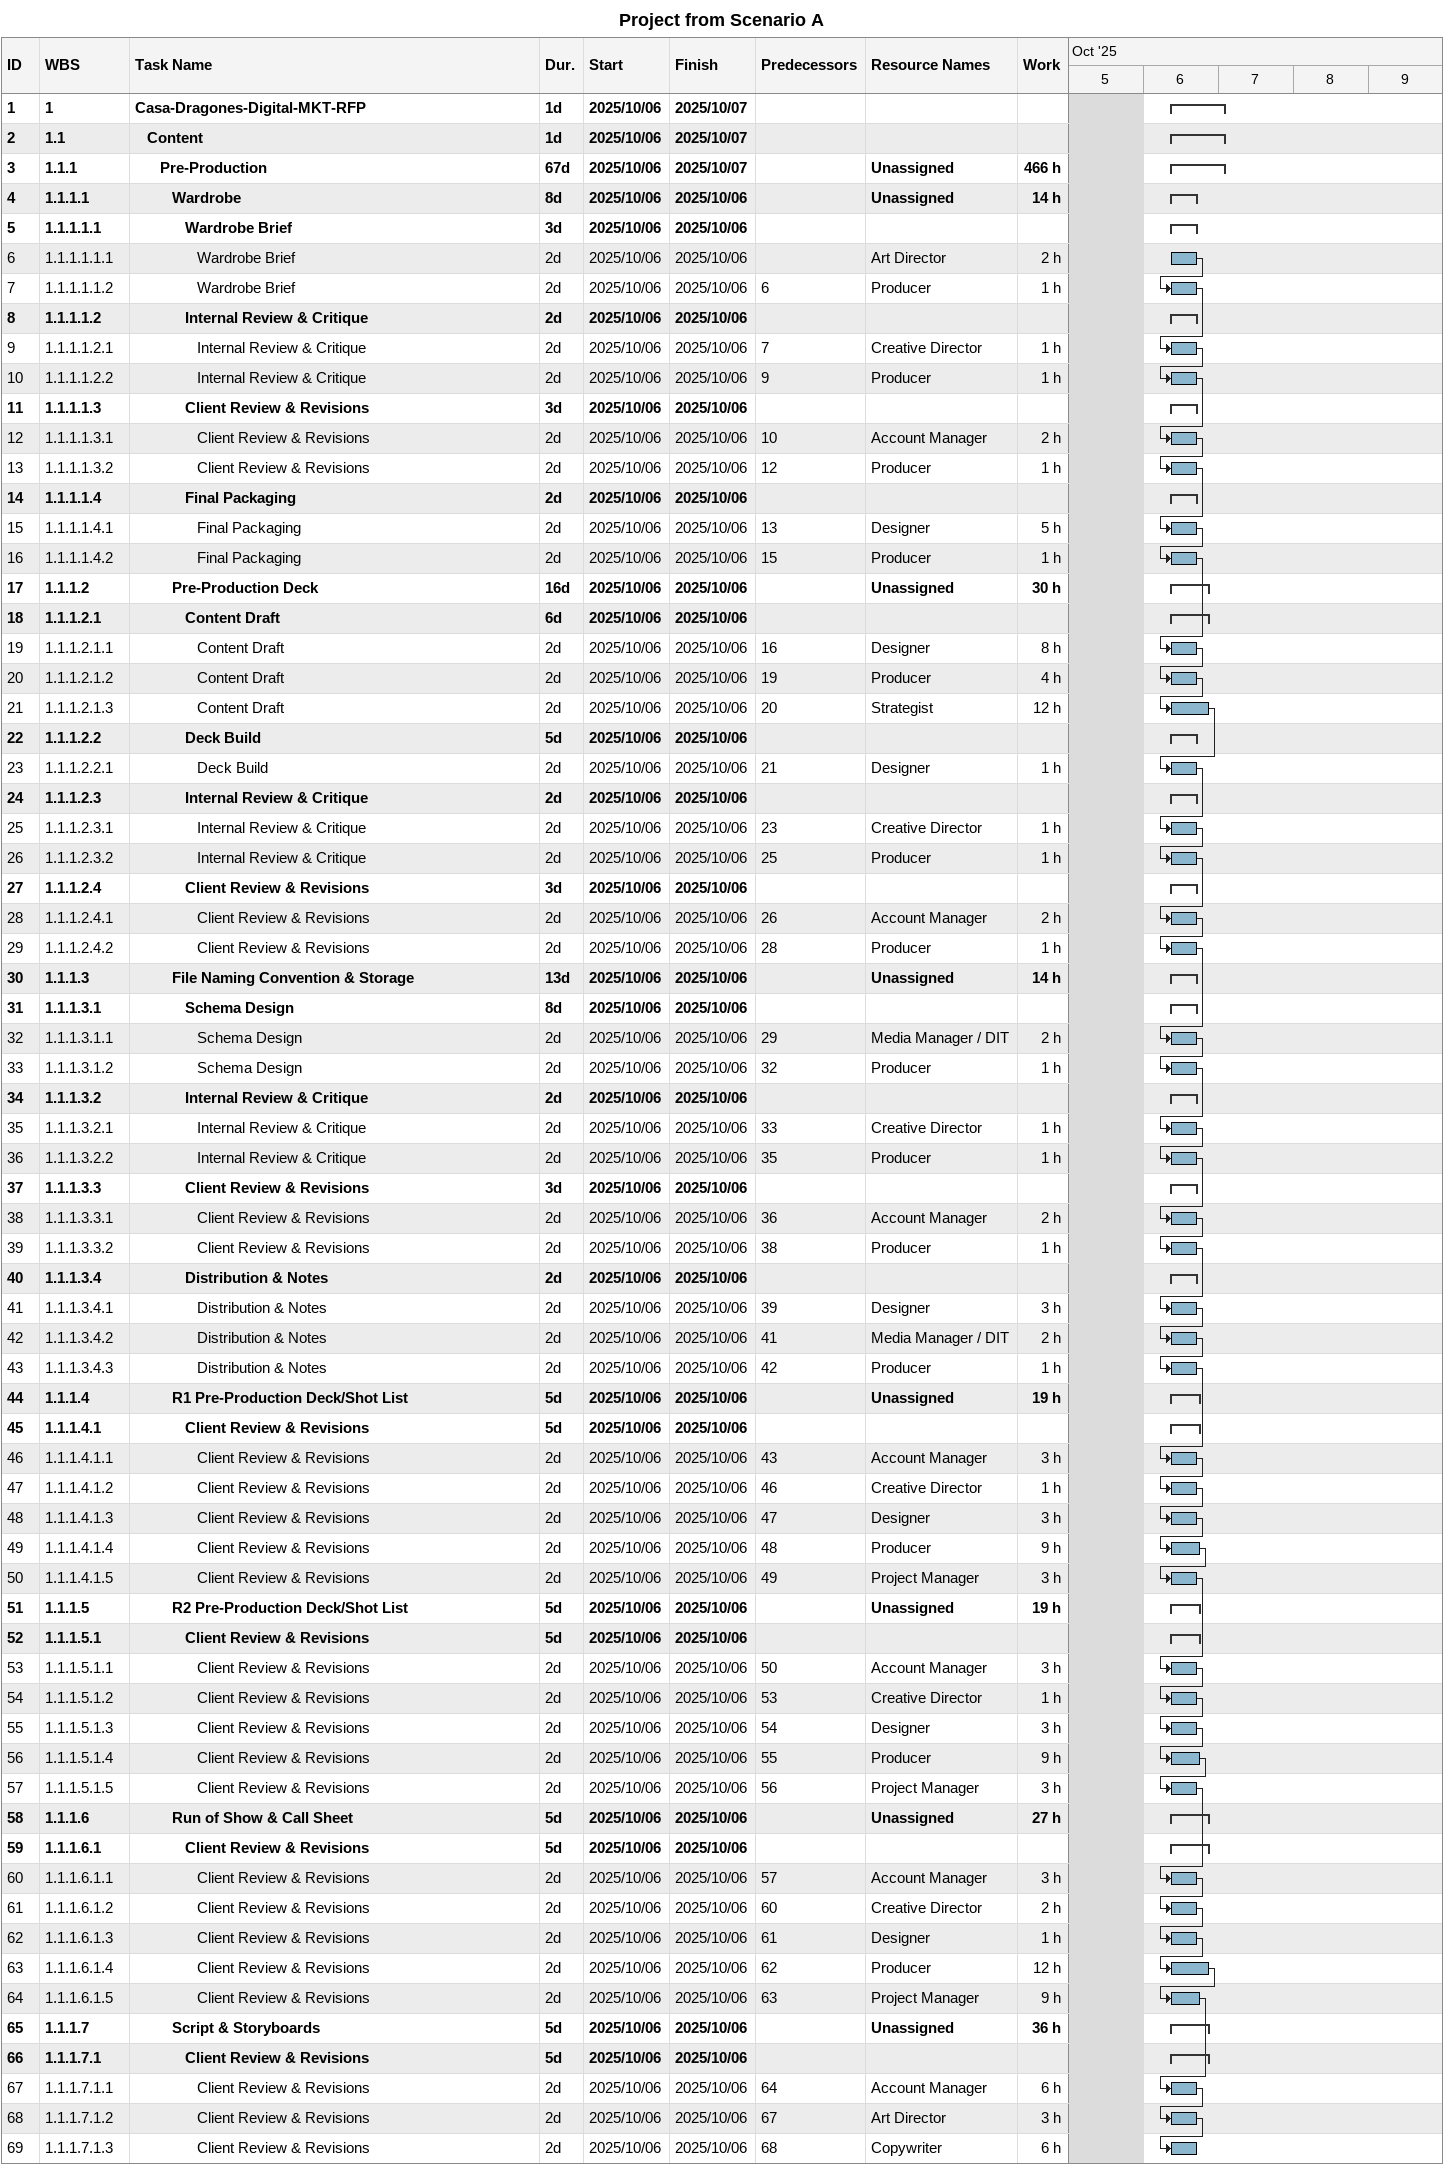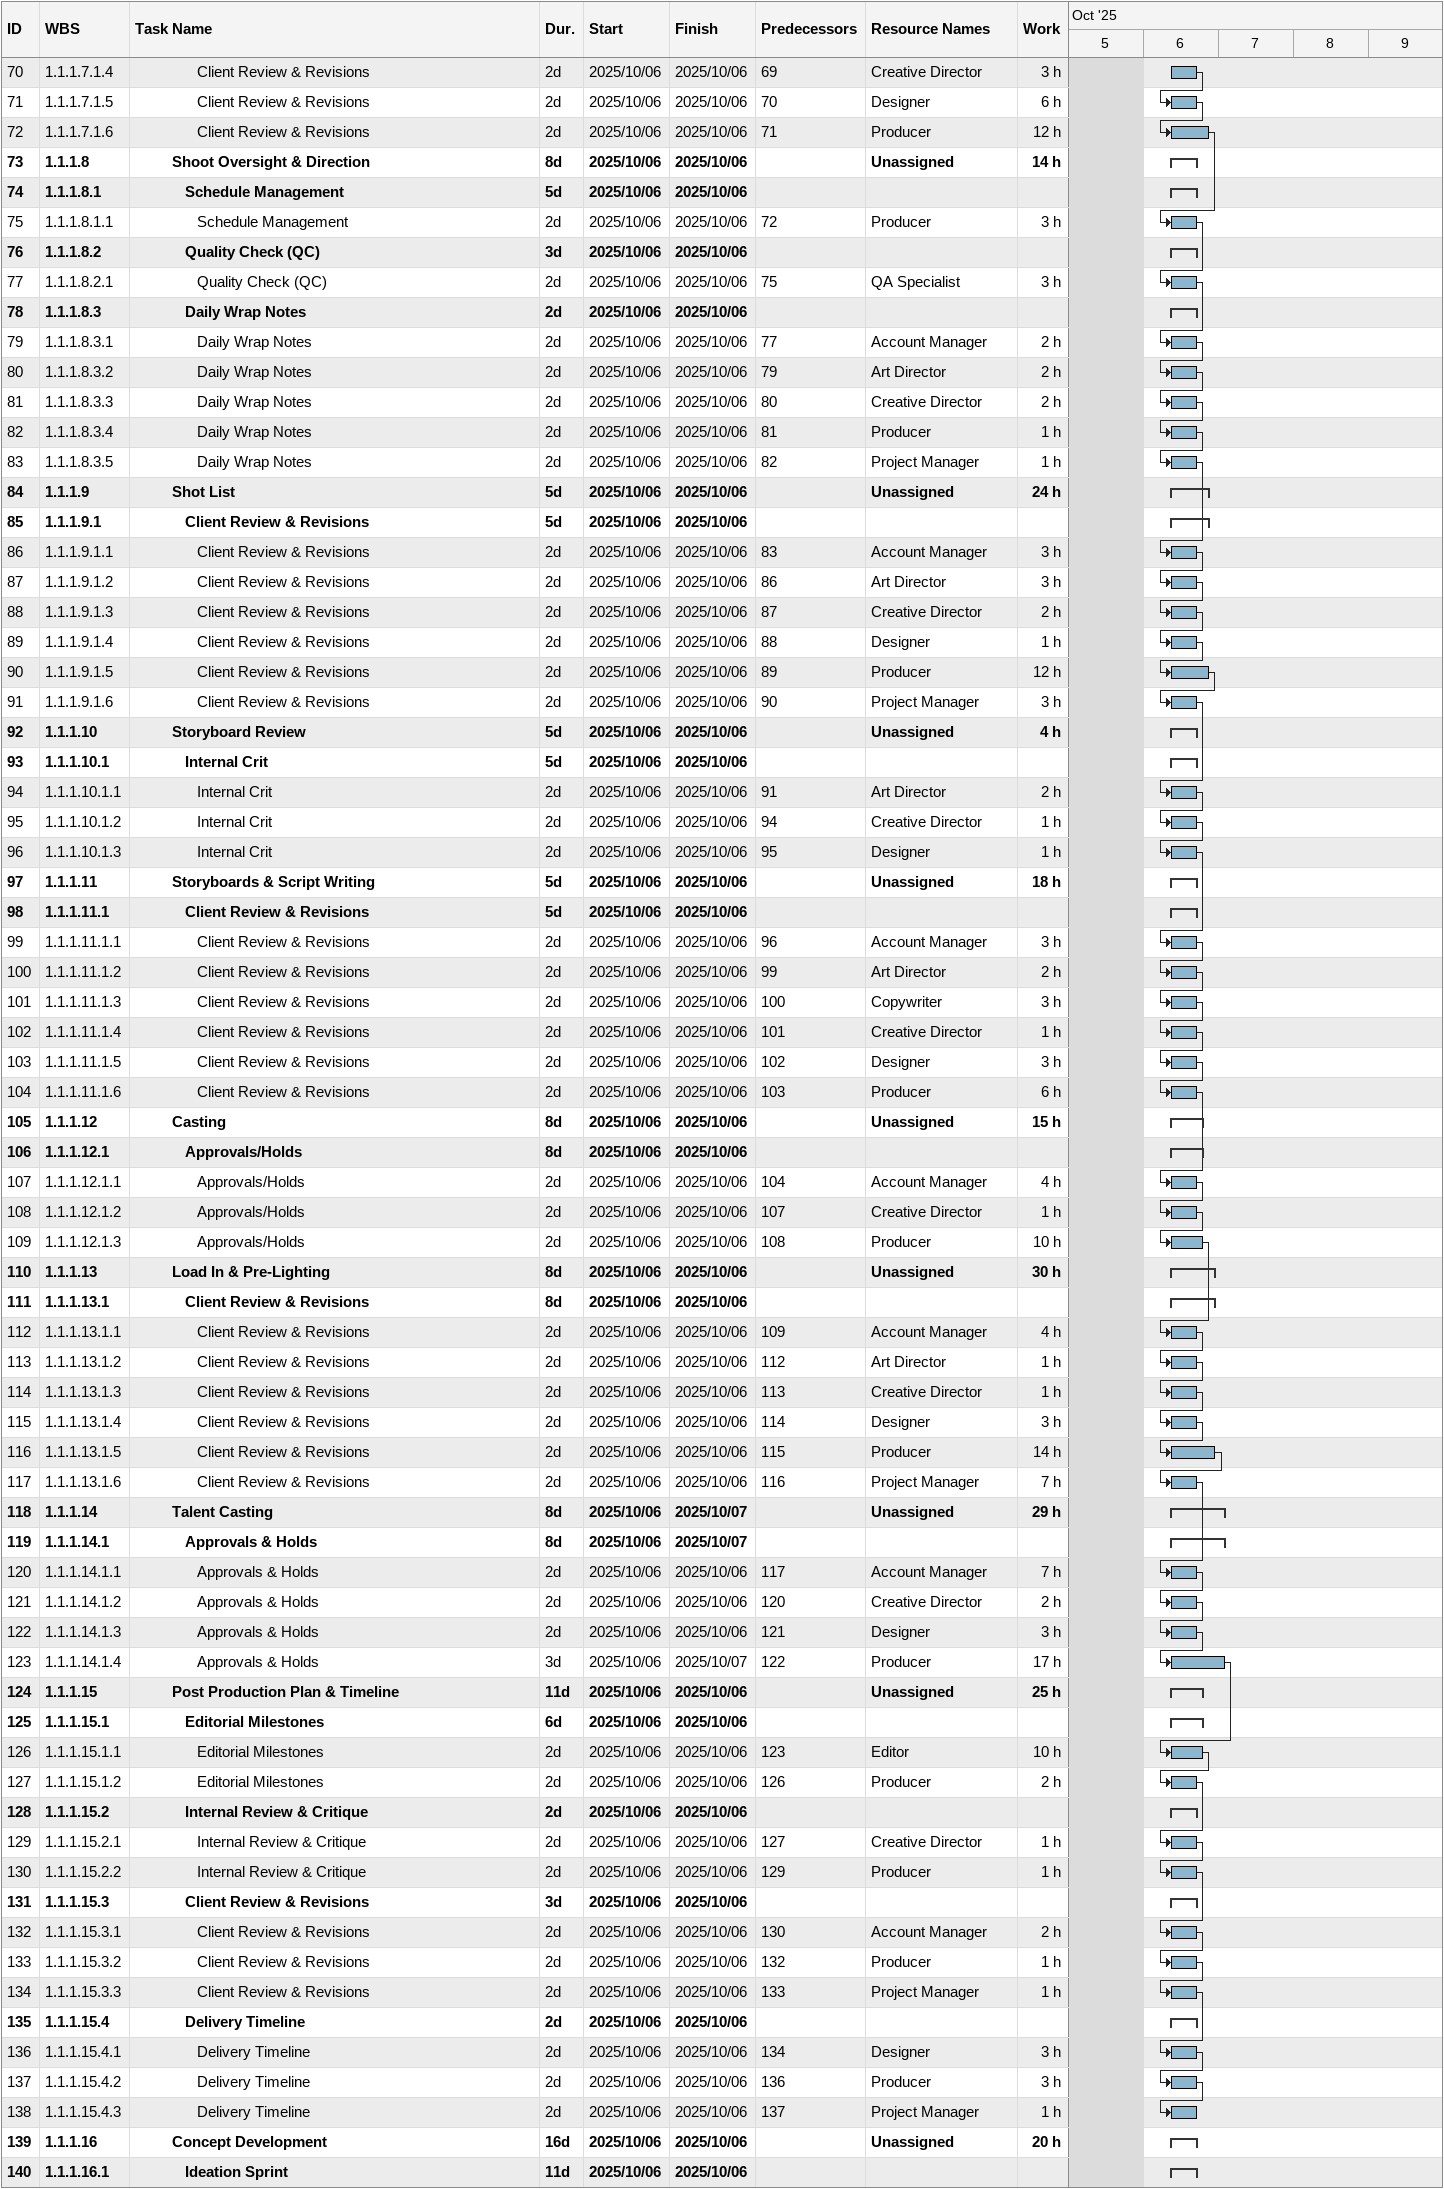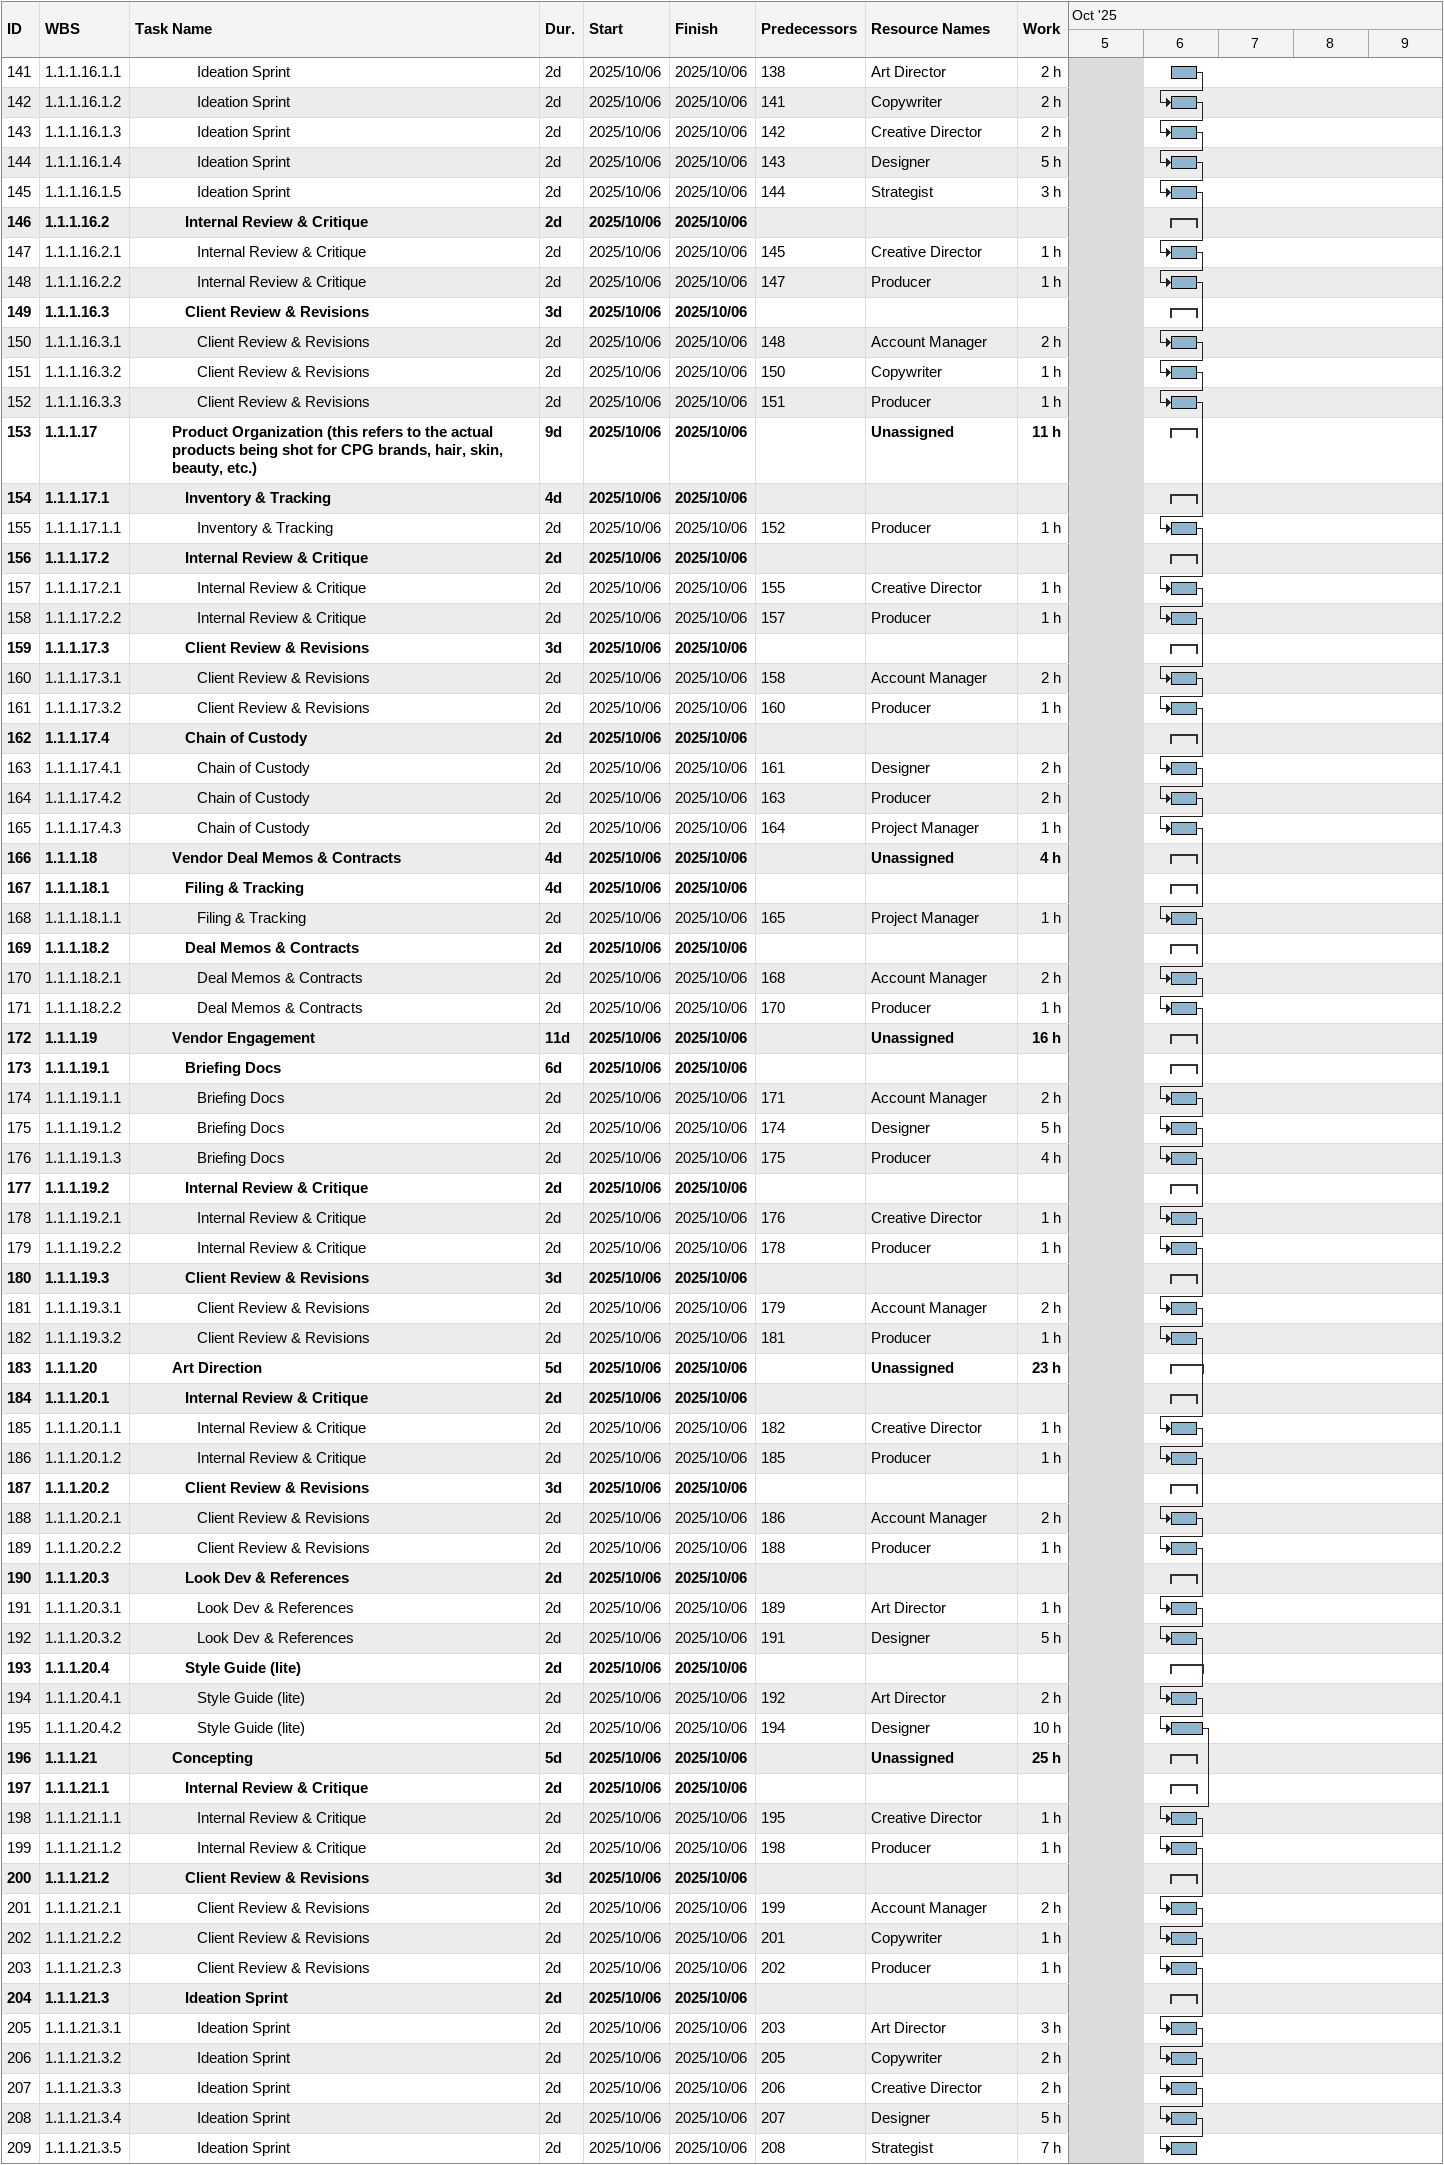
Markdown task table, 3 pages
Project from Scenario A

| ID | WBS | Task | Duration | Start | Finish | Predecessors | Resources | Work (h) |
|---|---|---|---|---|---|---|---|---|
| 1 | 1 | **Casa-Dragones-Digital-MKT-RFP** | 1d | 2025-10-06 | 2025-10-07 |  |  |  |
| 2 | 1.1 | **Content** | 1d | 2025-10-06 | 2025-10-07 |  |  |  |
| 3 | 1.1.1 | **Pre-Production** | 67d | 2025-10-06 | 2025-10-07 |  | Unassigned | 466 |
| 4 | 1.1.1.1 | **Wardrobe** | 8d | 2025-10-06 | 2025-10-06 |  | Unassigned | 14 |
| 5 | 1.1.1.1.1 | **Wardrobe Brief** | 3d | 2025-10-06 | 2025-10-06 |  |  |  |
| 6 | 1.1.1.1.1.1 | Wardrobe Brief | 2d | 2025-10-06 | 2025-10-06 |  | Art Director | 2 |
| 7 | 1.1.1.1.1.2 | Wardrobe Brief | 2d | 2025-10-06 | 2025-10-06 | 6 | Producer | 1 |
| 8 | 1.1.1.1.2 | **Internal Review & Critique** | 2d | 2025-10-06 | 2025-10-06 |  |  |  |
| 9 | 1.1.1.1.2.1 | Internal Review & Critique | 2d | 2025-10-06 | 2025-10-06 | 7 | Creative Director | 1 |
| 10 | 1.1.1.1.2.2 | Internal Review & Critique | 2d | 2025-10-06 | 2025-10-06 | 9 | Producer | 1 |
| 11 | 1.1.1.1.3 | **Client Review & Revisions** | 3d | 2025-10-06 | 2025-10-06 |  |  |  |
| 12 | 1.1.1.1.3.1 | Client Review & Revisions | 2d | 2025-10-06 | 2025-10-06 | 10 | Account Manager | 2 |
| 13 | 1.1.1.1.3.2 | Client Review & Revisions | 2d | 2025-10-06 | 2025-10-06 | 12 | Producer | 1 |
| 14 | 1.1.1.1.4 | **Final Packaging** | 2d | 2025-10-06 | 2025-10-06 |  |  |  |
| 15 | 1.1.1.1.4.1 | Final Packaging | 2d | 2025-10-06 | 2025-10-06 | 13 | Designer | 5 |
| 16 | 1.1.1.1.4.2 | Final Packaging | 2d | 2025-10-06 | 2025-10-06 | 15 | Producer | 1 |
| 17 | 1.1.1.2 | **Pre-Production Deck** | 16d | 2025-10-06 | 2025-10-06 |  | Unassigned | 30 |
| 18 | 1.1.1.2.1 | **Content Draft** | 6d | 2025-10-06 | 2025-10-06 |  |  |  |
| 19 | 1.1.1.2.1.1 | Content Draft | 2d | 2025-10-06 | 2025-10-06 | 16 | Designer | 8 |
| 20 | 1.1.1.2.1.2 | Content Draft | 2d | 2025-10-06 | 2025-10-06 | 19 | Producer | 4 |
| 21 | 1.1.1.2.1.3 | Content Draft | 2d | 2025-10-06 | 2025-10-06 | 20 | Strategist | 12 |
| 22 | 1.1.1.2.2 | **Deck Build** | 5d | 2025-10-06 | 2025-10-06 |  |  |  |
| 23 | 1.1.1.2.2.1 | Deck Build | 2d | 2025-10-06 | 2025-10-06 | 21 | Designer | 1 |
| 24 | 1.1.1.2.3 | **Internal Review & Critique** | 2d | 2025-10-06 | 2025-10-06 |  |  |  |
| 25 | 1.1.1.2.3.1 | Internal Review & Critique | 2d | 2025-10-06 | 2025-10-06 | 23 | Creative Director | 1 |
| 26 | 1.1.1.2.3.2 | Internal Review & Critique | 2d | 2025-10-06 | 2025-10-06 | 25 | Producer | 1 |
| 27 | 1.1.1.2.4 | **Client Review & Revisions** | 3d | 2025-10-06 | 2025-10-06 |  |  |  |
| 28 | 1.1.1.2.4.1 | Client Review & Revisions | 2d | 2025-10-06 | 2025-10-06 | 26 | Account Manager | 2 |
| 29 | 1.1.1.2.4.2 | Client Review & Revisions | 2d | 2025-10-06 | 2025-10-06 | 28 | Producer | 1 |
| 30 | 1.1.1.3 | **File Naming Convention & Storage** | 13d | 2025-10-06 | 2025-10-06 |  | Unassigned | 14 |
| 31 | 1.1.1.3.1 | **Schema Design** | 8d | 2025-10-06 | 2025-10-06 |  |  |  |
| 32 | 1.1.1.3.1.1 | Schema Design | 2d | 2025-10-06 | 2025-10-06 | 29 | Media Manager / DIT | 2 |
| 33 | 1.1.1.3.1.2 | Schema Design | 2d | 2025-10-06 | 2025-10-06 | 32 | Producer | 1 |
| 34 | 1.1.1.3.2 | **Internal Review & Critique** | 2d | 2025-10-06 | 2025-10-06 |  |  |  |
| 35 | 1.1.1.3.2.1 | Internal Review & Critique | 2d | 2025-10-06 | 2025-10-06 | 33 | Creative Director | 1 |
| 36 | 1.1.1.3.2.2 | Internal Review & Critique | 2d | 2025-10-06 | 2025-10-06 | 35 | Producer | 1 |
| 37 | 1.1.1.3.3 | **Client Review & Revisions** | 3d | 2025-10-06 | 2025-10-06 |  |  |  |
| 38 | 1.1.1.3.3.1 | Client Review & Revisions | 2d | 2025-10-06 | 2025-10-06 | 36 | Account Manager | 2 |
| 39 | 1.1.1.3.3.2 | Client Review & Revisions | 2d | 2025-10-06 | 2025-10-06 | 38 | Producer | 1 |
| 40 | 1.1.1.3.4 | **Distribution & Notes** | 2d | 2025-10-06 | 2025-10-06 |  |  |  |
| 41 | 1.1.1.3.4.1 | Distribution & Notes | 2d | 2025-10-06 | 2025-10-06 | 39 | Designer | 3 |
| 42 | 1.1.1.3.4.2 | Distribution & Notes | 2d | 2025-10-06 | 2025-10-06 | 41 | Media Manager / DIT | 2 |
| 43 | 1.1.1.3.4.3 | Distribution & Notes | 2d | 2025-10-06 | 2025-10-06 | 42 | Producer | 1 |
| 44 | 1.1.1.4 | **R1 Pre-Production Deck/Shot List** | 5d | 2025-10-06 | 2025-10-06 |  | Unassigned | 19 |
| 45 | 1.1.1.4.1 | **Client Review & Revisions** | 5d | 2025-10-06 | 2025-10-06 |  |  |  |
| 46 | 1.1.1.4.1.1 | Client Review & Revisions | 2d | 2025-10-06 | 2025-10-06 | 43 | Account Manager | 3 |
| 47 | 1.1.1.4.1.2 | Client Review & Revisions | 2d | 2025-10-06 | 2025-10-06 | 46 | Creative Director | 1 |
| 48 | 1.1.1.4.1.3 | Client Review & Revisions | 2d | 2025-10-06 | 2025-10-06 | 47 | Designer | 3 |
| 49 | 1.1.1.4.1.4 | Client Review & Revisions | 2d | 2025-10-06 | 2025-10-06 | 48 | Producer | 9 |
| 50 | 1.1.1.4.1.5 | Client Review & Revisions | 2d | 2025-10-06 | 2025-10-06 | 49 | Project Manager | 3 |
| 51 | 1.1.1.5 | **R2 Pre-Production Deck/Shot List** | 5d | 2025-10-06 | 2025-10-06 |  | Unassigned | 19 |
| 52 | 1.1.1.5.1 | **Client Review & Revisions** | 5d | 2025-10-06 | 2025-10-06 |  |  |  |
| 53 | 1.1.1.5.1.1 | Client Review & Revisions | 2d | 2025-10-06 | 2025-10-06 | 50 | Account Manager | 3 |
| 54 | 1.1.1.5.1.2 | Client Review & Revisions | 2d | 2025-10-06 | 2025-10-06 | 53 | Creative Director | 1 |
| 55 | 1.1.1.5.1.3 | Client Review & Revisions | 2d | 2025-10-06 | 2025-10-06 | 54 | Designer | 3 |
| 56 | 1.1.1.5.1.4 | Client Review & Revisions | 2d | 2025-10-06 | 2025-10-06 | 55 | Producer | 9 |
| 57 | 1.1.1.5.1.5 | Client Review & Revisions | 2d | 2025-10-06 | 2025-10-06 | 56 | Project Manager | 3 |
| 58 | 1.1.1.6 | **Run of Show & Call Sheet** | 5d | 2025-10-06 | 2025-10-06 |  | Unassigned | 27 |
| 59 | 1.1.1.6.1 | **Client Review & Revisions** | 5d | 2025-10-06 | 2025-10-06 |  |  |  |
| 60 | 1.1.1.6.1.1 | Client Review & Revisions | 2d | 2025-10-06 | 2025-10-06 | 57 | Account Manager | 3 |
| 61 | 1.1.1.6.1.2 | Client Review & Revisions | 2d | 2025-10-06 | 2025-10-06 | 60 | Creative Director | 2 |
| 62 | 1.1.1.6.1.3 | Client Review & Revisions | 2d | 2025-10-06 | 2025-10-06 | 61 | Designer | 1 |
| 63 | 1.1.1.6.1.4 | Client Review & Revisions | 2d | 2025-10-06 | 2025-10-06 | 62 | Producer | 12 |
| 64 | 1.1.1.6.1.5 | Client Review & Revisions | 2d | 2025-10-06 | 2025-10-06 | 63 | Project Manager | 9 |
| 65 | 1.1.1.7 | **Script & Storyboards** | 5d | 2025-10-06 | 2025-10-06 |  | Unassigned | 36 |
| 66 | 1.1.1.7.1 | **Client Review & Revisions** | 5d | 2025-10-06 | 2025-10-06 |  |  |  |
| 67 | 1.1.1.7.1.1 | Client Review & Revisions | 2d | 2025-10-06 | 2025-10-06 | 64 | Account Manager | 6 |
| 68 | 1.1.1.7.1.2 | Client Review & Revisions | 2d | 2025-10-06 | 2025-10-06 | 67 | Art Director | 3 |
| 69 | 1.1.1.7.1.3 | Client Review & Revisions | 2d | 2025-10-06 | 2025-10-06 | 68 | Copywriter | 6 |
| 70 | 1.1.1.7.1.4 | Client Review & Revisions | 2d | 2025-10-06 | 2025-10-06 | 69 | Creative Director | 3 |
| 71 | 1.1.1.7.1.5 | Client Review & Revisions | 2d | 2025-10-06 | 2025-10-06 | 70 | Designer | 6 |
| 72 | 1.1.1.7.1.6 | Client Review & Revisions | 2d | 2025-10-06 | 2025-10-06 | 71 | Producer | 12 |
| 73 | 1.1.1.8 | **Shoot Oversight & Direction** | 8d | 2025-10-06 | 2025-10-06 |  | Unassigned | 14 |
| 74 | 1.1.1.8.1 | **Schedule Management** | 5d | 2025-10-06 | 2025-10-06 |  |  |  |
| 75 | 1.1.1.8.1.1 | Schedule Management | 2d | 2025-10-06 | 2025-10-06 | 72 | Producer | 3 |
| 76 | 1.1.1.8.2 | **Quality Check (QC)** | 3d | 2025-10-06 | 2025-10-06 |  |  |  |
| 77 | 1.1.1.8.2.1 | Quality Check (QC) | 2d | 2025-10-06 | 2025-10-06 | 75 | QA Specialist | 3 |
| 78 | 1.1.1.8.3 | **Daily Wrap Notes** | 2d | 2025-10-06 | 2025-10-06 |  |  |  |
| 79 | 1.1.1.8.3.1 | Daily Wrap Notes | 2d | 2025-10-06 | 2025-10-06 | 77 | Account Manager | 2 |
| 80 | 1.1.1.8.3.2 | Daily Wrap Notes | 2d | 2025-10-06 | 2025-10-06 | 79 | Art Director | 2 |
| 81 | 1.1.1.8.3.3 | Daily Wrap Notes | 2d | 2025-10-06 | 2025-10-06 | 80 | Creative Director | 2 |
| 82 | 1.1.1.8.3.4 | Daily Wrap Notes | 2d | 2025-10-06 | 2025-10-06 | 81 | Producer | 1 |
| 83 | 1.1.1.8.3.5 | Daily Wrap Notes | 2d | 2025-10-06 | 2025-10-06 | 82 | Project Manager | 1 |
| 84 | 1.1.1.9 | **Shot List** | 5d | 2025-10-06 | 2025-10-06 |  | Unassigned | 24 |
| 85 | 1.1.1.9.1 | **Client Review & Revisions** | 5d | 2025-10-06 | 2025-10-06 |  |  |  |
| 86 | 1.1.1.9.1.1 | Client Review & Revisions | 2d | 2025-10-06 | 2025-10-06 | 83 | Account Manager | 3 |
| 87 | 1.1.1.9.1.2 | Client Review & Revisions | 2d | 2025-10-06 | 2025-10-06 | 86 | Art Director | 3 |
| 88 | 1.1.1.9.1.3 | Client Review & Revisions | 2d | 2025-10-06 | 2025-10-06 | 87 | Creative Director | 2 |
| 89 | 1.1.1.9.1.4 | Client Review & Revisions | 2d | 2025-10-06 | 2025-10-06 | 88 | Designer | 1 |
| 90 | 1.1.1.9.1.5 | Client Review & Revisions | 2d | 2025-10-06 | 2025-10-06 | 89 | Producer | 12 |
| 91 | 1.1.1.9.1.6 | Client Review & Revisions | 2d | 2025-10-06 | 2025-10-06 | 90 | Project Manager | 3 |
| 92 | 1.1.1.10 | **Storyboard Review** | 5d | 2025-10-06 | 2025-10-06 |  | Unassigned | 4 |
| 93 | 1.1.1.10.1 | **Internal Crit** | 5d | 2025-10-06 | 2025-10-06 |  |  |  |
| 94 | 1.1.1.10.1.1 | Internal Crit | 2d | 2025-10-06 | 2025-10-06 | 91 | Art Director | 2 |
| 95 | 1.1.1.10.1.2 | Internal Crit | 2d | 2025-10-06 | 2025-10-06 | 94 | Creative Director | 1 |
| 96 | 1.1.1.10.1.3 | Internal Crit | 2d | 2025-10-06 | 2025-10-06 | 95 | Designer | 1 |
| 97 | 1.1.1.11 | **Storyboards & Script Writing** | 5d | 2025-10-06 | 2025-10-06 |  | Unassigned | 18 |
| 98 | 1.1.1.11.1 | **Client Review & Revisions** | 5d | 2025-10-06 | 2025-10-06 |  |  |  |
| 99 | 1.1.1.11.1.1 | Client Review & Revisions | 2d | 2025-10-06 | 2025-10-06 | 96 | Account Manager | 3 |
| 100 | 1.1.1.11.1.2 | Client Review & Revisions | 2d | 2025-10-06 | 2025-10-06 | 99 | Art Director | 2 |
| 101 | 1.1.1.11.1.3 | Client Review & Revisions | 2d | 2025-10-06 | 2025-10-06 | 100 | Copywriter | 3 |
| 102 | 1.1.1.11.1.4 | Client Review & Revisions | 2d | 2025-10-06 | 2025-10-06 | 101 | Creative Director | 1 |
| 103 | 1.1.1.11.1.5 | Client Review & Revisions | 2d | 2025-10-06 | 2025-10-06 | 102 | Designer | 3 |
| 104 | 1.1.1.11.1.6 | Client Review & Revisions | 2d | 2025-10-06 | 2025-10-06 | 103 | Producer | 6 |
| 105 | 1.1.1.12 | **Casting** | 8d | 2025-10-06 | 2025-10-06 |  | Unassigned | 15 |
| 106 | 1.1.1.12.1 | **Approvals/Holds** | 8d | 2025-10-06 | 2025-10-06 |  |  |  |
| 107 | 1.1.1.12.1.1 | Approvals/Holds | 2d | 2025-10-06 | 2025-10-06 | 104 | Account Manager | 4 |
| 108 | 1.1.1.12.1.2 | Approvals/Holds | 2d | 2025-10-06 | 2025-10-06 | 107 | Creative Director | 1 |
| 109 | 1.1.1.12.1.3 | Approvals/Holds | 2d | 2025-10-06 | 2025-10-06 | 108 | Producer | 10 |
| 110 | 1.1.1.13 | **Load In & Pre-Lighting** | 8d | 2025-10-06 | 2025-10-06 |  | Unassigned | 30 |
| 111 | 1.1.1.13.1 | **Client Review & Revisions** | 8d | 2025-10-06 | 2025-10-06 |  |  |  |
| 112 | 1.1.1.13.1.1 | Client Review & Revisions | 2d | 2025-10-06 | 2025-10-06 | 109 | Account Manager | 4 |
| 113 | 1.1.1.13.1.2 | Client Review & Revisions | 2d | 2025-10-06 | 2025-10-06 | 112 | Art Director | 1 |
| 114 | 1.1.1.13.1.3 | Client Review & Revisions | 2d | 2025-10-06 | 2025-10-06 | 113 | Creative Director | 1 |
| 115 | 1.1.1.13.1.4 | Client Review & Revisions | 2d | 2025-10-06 | 2025-10-06 | 114 | Designer | 3 |
| 116 | 1.1.1.13.1.5 | Client Review & Revisions | 2d | 2025-10-06 | 2025-10-06 | 115 | Producer | 14 |
| 117 | 1.1.1.13.1.6 | Client Review & Revisions | 2d | 2025-10-06 | 2025-10-06 | 116 | Project Manager | 7 |
| 118 | 1.1.1.14 | **Talent Casting** | 8d | 2025-10-06 | 2025-10-07 |  | Unassigned | 29 |
| 119 | 1.1.1.14.1 | **Approvals & Holds** | 8d | 2025-10-06 | 2025-10-07 |  |  |  |
| 120 | 1.1.1.14.1.1 | Approvals & Holds | 2d | 2025-10-06 | 2025-10-06 | 117 | Account Manager | 7 |
| 121 | 1.1.1.14.1.2 | Approvals & Holds | 2d | 2025-10-06 | 2025-10-06 | 120 | Creative Director | 2 |
| 122 | 1.1.1.14.1.3 | Approvals & Holds | 2d | 2025-10-06 | 2025-10-06 | 121 | Designer | 3 |
| 123 | 1.1.1.14.1.4 | Approvals & Holds | 3d | 2025-10-06 | 2025-10-07 | 122 | Producer | 17 |
| 124 | 1.1.1.15 | **Post Production Plan & Timeline** | 11d | 2025-10-06 | 2025-10-06 |  | Unassigned | 25 |
| 125 | 1.1.1.15.1 | **Editorial Milestones** | 6d | 2025-10-06 | 2025-10-06 |  |  |  |
| 126 | 1.1.1.15.1.1 | Editorial Milestones | 2d | 2025-10-06 | 2025-10-06 | 123 | Editor | 10 |
| 127 | 1.1.1.15.1.2 | Editorial Milestones | 2d | 2025-10-06 | 2025-10-06 | 126 | Producer | 2 |
| 128 | 1.1.1.15.2 | **Internal Review & Critique** | 2d | 2025-10-06 | 2025-10-06 |  |  |  |
| 129 | 1.1.1.15.2.1 | Internal Review & Critique | 2d | 2025-10-06 | 2025-10-06 | 127 | Creative Director | 1 |
| 130 | 1.1.1.15.2.2 | Internal Review & Critique | 2d | 2025-10-06 | 2025-10-06 | 129 | Producer | 1 |
| 131 | 1.1.1.15.3 | **Client Review & Revisions** | 3d | 2025-10-06 | 2025-10-06 |  |  |  |
| 132 | 1.1.1.15.3.1 | Client Review & Revisions | 2d | 2025-10-06 | 2025-10-06 | 130 | Account Manager | 2 |
| 133 | 1.1.1.15.3.2 | Client Review & Revisions | 2d | 2025-10-06 | 2025-10-06 | 132 | Producer | 1 |
| 134 | 1.1.1.15.3.3 | Client Review & Revisions | 2d | 2025-10-06 | 2025-10-06 | 133 | Project Manager | 1 |
| 135 | 1.1.1.15.4 | **Delivery Timeline** | 2d | 2025-10-06 | 2025-10-06 |  |  |  |
| 136 | 1.1.1.15.4.1 | Delivery Timeline | 2d | 2025-10-06 | 2025-10-06 | 134 | Designer | 3 |
| 137 | 1.1.1.15.4.2 | Delivery Timeline | 2d | 2025-10-06 | 2025-10-06 | 136 | Producer | 3 |
| 138 | 1.1.1.15.4.3 | Delivery Timeline | 2d | 2025-10-06 | 2025-10-06 | 137 | Project Manager | 1 |
| 139 | 1.1.1.16 | **Concept Development** | 16d | 2025-10-06 | 2025-10-06 |  | Unassigned | 20 |
| 140 | 1.1.1.16.1 | **Ideation Sprint** | 11d | 2025-10-06 | 2025-10-06 |  |  |  |
| 141 | 1.1.1.16.1.1 | Ideation Sprint | 2d | 2025-10-06 | 2025-10-06 | 138 | Art Director | 2 |
| 142 | 1.1.1.16.1.2 | Ideation Sprint | 2d | 2025-10-06 | 2025-10-06 | 141 | Copywriter | 2 |
| 143 | 1.1.1.16.1.3 | Ideation Sprint | 2d | 2025-10-06 | 2025-10-06 | 142 | Creative Director | 2 |
| 144 | 1.1.1.16.1.4 | Ideation Sprint | 2d | 2025-10-06 | 2025-10-06 | 143 | Designer | 5 |
| 145 | 1.1.1.16.1.5 | Ideation Sprint | 2d | 2025-10-06 | 2025-10-06 | 144 | Strategist | 3 |
| 146 | 1.1.1.16.2 | **Internal Review & Critique** | 2d | 2025-10-06 | 2025-10-06 |  |  |  |
| 147 | 1.1.1.16.2.1 | Internal Review & Critique | 2d | 2025-10-06 | 2025-10-06 | 145 | Creative Director | 1 |
| 148 | 1.1.1.16.2.2 | Internal Review & Critique | 2d | 2025-10-06 | 2025-10-06 | 147 | Producer | 1 |
| 149 | 1.1.1.16.3 | **Client Review & Revisions** | 3d | 2025-10-06 | 2025-10-06 |  |  |  |
| 150 | 1.1.1.16.3.1 | Client Review & Revisions | 2d | 2025-10-06 | 2025-10-06 | 148 | Account Manager | 2 |
| 151 | 1.1.1.16.3.2 | Client Review & Revisions | 2d | 2025-10-06 | 2025-10-06 | 150 | Copywriter | 1 |
| 152 | 1.1.1.16.3.3 | Client Review & Revisions | 2d | 2025-10-06 | 2025-10-06 | 151 | Producer | 1 |
| 153 | 1.1.1.17 | **Product Organization (this refers to the actual products being shot for CPG brands, hair, skin, beauty, etc.)** | 9d | 2025-10-06 | 2025-10-06 |  | Unassigned | 11 |
| 154 | 1.1.1.17.1 | **Inventory & Tracking** | 4d | 2025-10-06 | 2025-10-06 |  |  |  |
| 155 | 1.1.1.17.1.1 | Inventory & Tracking | 2d | 2025-10-06 | 2025-10-06 | 152 | Producer | 1 |
| 156 | 1.1.1.17.2 | **Internal Review & Critique** | 2d | 2025-10-06 | 2025-10-06 |  |  |  |
| 157 | 1.1.1.17.2.1 | Internal Review & Critique | 2d | 2025-10-06 | 2025-10-06 | 155 | Creative Director | 1 |
| 158 | 1.1.1.17.2.2 | Internal Review & Critique | 2d | 2025-10-06 | 2025-10-06 | 157 | Producer | 1 |
| 159 | 1.1.1.17.3 | **Client Review & Revisions** | 3d | 2025-10-06 | 2025-10-06 |  |  |  |
| 160 | 1.1.1.17.3.1 | Client Review & Revisions | 2d | 2025-10-06 | 2025-10-06 | 158 | Account Manager | 2 |
| 161 | 1.1.1.17.3.2 | Client Review & Revisions | 2d | 2025-10-06 | 2025-10-06 | 160 | Producer | 1 |
| 162 | 1.1.1.17.4 | **Chain of Custody** | 2d | 2025-10-06 | 2025-10-06 |  |  |  |
| 163 | 1.1.1.17.4.1 | Chain of Custody | 2d | 2025-10-06 | 2025-10-06 | 161 | Designer | 2 |
| 164 | 1.1.1.17.4.2 | Chain of Custody | 2d | 2025-10-06 | 2025-10-06 | 163 | Producer | 2 |
| 165 | 1.1.1.17.4.3 | Chain of Custody | 2d | 2025-10-06 | 2025-10-06 | 164 | Project Manager | 1 |
| 166 | 1.1.1.18 | **Vendor Deal Memos & Contracts** | 4d | 2025-10-06 | 2025-10-06 |  | Unassigned | 4 |
| 167 | 1.1.1.18.1 | **Filing & Tracking** | 4d | 2025-10-06 | 2025-10-06 |  |  |  |
| 168 | 1.1.1.18.1.1 | Filing & Tracking | 2d | 2025-10-06 | 2025-10-06 | 165 | Project Manager | 1 |
| 169 | 1.1.1.18.2 | **Deal Memos & Contracts** | 2d | 2025-10-06 | 2025-10-06 |  |  |  |
| 170 | 1.1.1.18.2.1 | Deal Memos & Contracts | 2d | 2025-10-06 | 2025-10-06 | 168 | Account Manager | 2 |
| 171 | 1.1.1.18.2.2 | Deal Memos & Contracts | 2d | 2025-10-06 | 2025-10-06 | 170 | Producer | 1 |
| 172 | 1.1.1.19 | **Vendor Engagement** | 11d | 2025-10-06 | 2025-10-06 |  | Unassigned | 16 |
| 173 | 1.1.1.19.1 | **Briefing Docs** | 6d | 2025-10-06 | 2025-10-06 |  |  |  |
| 174 | 1.1.1.19.1.1 | Briefing Docs | 2d | 2025-10-06 | 2025-10-06 | 171 | Account Manager | 2 |
| 175 | 1.1.1.19.1.2 | Briefing Docs | 2d | 2025-10-06 | 2025-10-06 | 174 | Designer | 5 |
| 176 | 1.1.1.19.1.3 | Briefing Docs | 2d | 2025-10-06 | 2025-10-06 | 175 | Producer | 4 |
| 177 | 1.1.1.19.2 | **Internal Review & Critique** | 2d | 2025-10-06 | 2025-10-06 |  |  |  |
| 178 | 1.1.1.19.2.1 | Internal Review & Critique | 2d | 2025-10-06 | 2025-10-06 | 176 | Creative Director | 1 |
| 179 | 1.1.1.19.2.2 | Internal Review & Critique | 2d | 2025-10-06 | 2025-10-06 | 178 | Producer | 1 |
| 180 | 1.1.1.19.3 | **Client Review & Revisions** | 3d | 2025-10-06 | 2025-10-06 |  |  |  |
| 181 | 1.1.1.19.3.1 | Client Review & Revisions | 2d | 2025-10-06 | 2025-10-06 | 179 | Account Manager | 2 |
| 182 | 1.1.1.19.3.2 | Client Review & Revisions | 2d | 2025-10-06 | 2025-10-06 | 181 | Producer | 1 |
| 183 | 1.1.1.20 | **Art Direction** | 5d | 2025-10-06 | 2025-10-06 |  | Unassigned | 23 |
| 184 | 1.1.1.20.1 | **Internal Review & Critique** | 2d | 2025-10-06 | 2025-10-06 |  |  |  |
| 185 | 1.1.1.20.1.1 | Internal Review & Critique | 2d | 2025-10-06 | 2025-10-06 | 182 | Creative Director | 1 |
| 186 | 1.1.1.20.1.2 | Internal Review & Critique | 2d | 2025-10-06 | 2025-10-06 | 185 | Producer | 1 |
| 187 | 1.1.1.20.2 | **Client Review & Revisions** | 3d | 2025-10-06 | 2025-10-06 |  |  |  |
| 188 | 1.1.1.20.2.1 | Client Review & Revisions | 2d | 2025-10-06 | 2025-10-06 | 186 | Account Manager | 2 |
| 189 | 1.1.1.20.2.2 | Client Review & Revisions | 2d | 2025-10-06 | 2025-10-06 | 188 | Producer | 1 |
| 190 | 1.1.1.20.3 | **Look Dev & References** | 2d | 2025-10-06 | 2025-10-06 |  |  |  |
| 191 | 1.1.1.20.3.1 | Look Dev & References | 2d | 2025-10-06 | 2025-10-06 | 189 | Art Director | 1 |
| 192 | 1.1.1.20.3.2 | Look Dev & References | 2d | 2025-10-06 | 2025-10-06 | 191 | Designer | 5 |
| 193 | 1.1.1.20.4 | **Style Guide (lite)** | 2d | 2025-10-06 | 2025-10-06 |  |  |  |
| 194 | 1.1.1.20.4.1 | Style Guide (lite) | 2d | 2025-10-06 | 2025-10-06 | 192 | Art Director | 2 |
| 195 | 1.1.1.20.4.2 | Style Guide (lite) | 2d | 2025-10-06 | 2025-10-06 | 194 | Designer | 10 |
| 196 | 1.1.1.21 | **Concepting** | 5d | 2025-10-06 | 2025-10-06 |  | Unassigned | 25 |
| 197 | 1.1.1.21.1 | **Internal Review & Critique** | 2d | 2025-10-06 | 2025-10-06 |  |  |  |
| 198 | 1.1.1.21.1.1 | Internal Review & Critique | 2d | 2025-10-06 | 2025-10-06 | 195 | Creative Director | 1 |
| 199 | 1.1.1.21.1.2 | Internal Review & Critique | 2d | 2025-10-06 | 2025-10-06 | 198 | Producer | 1 |
| 200 | 1.1.1.21.2 | **Client Review & Revisions** | 3d | 2025-10-06 | 2025-10-06 |  |  |  |
| 201 | 1.1.1.21.2.1 | Client Review & Revisions | 2d | 2025-10-06 | 2025-10-06 | 199 | Account Manager | 2 |
| 202 | 1.1.1.21.2.2 | Client Review & Revisions | 2d | 2025-10-06 | 2025-10-06 | 201 | Copywriter | 1 |
| 203 | 1.1.1.21.2.3 | Client Review & Revisions | 2d | 2025-10-06 | 2025-10-06 | 202 | Producer | 1 |
| 204 | 1.1.1.21.3 | **Ideation Sprint** | 2d | 2025-10-06 | 2025-10-06 |  |  |  |
| 205 | 1.1.1.21.3.1 | Ideation Sprint | 2d | 2025-10-06 | 2025-10-06 | 203 | Art Director | 3 |
| 206 | 1.1.1.21.3.2 | Ideation Sprint | 2d | 2025-10-06 | 2025-10-06 | 205 | Copywriter | 2 |
| 207 | 1.1.1.21.3.3 | Ideation Sprint | 2d | 2025-10-06 | 2025-10-06 | 206 | Creative Director | 2 |
| 208 | 1.1.1.21.3.4 | Ideation Sprint | 2d | 2025-10-06 | 2025-10-06 | 207 | Designer | 5 |
| 209 | 1.1.1.21.3.5 | Ideation Sprint | 2d | 2025-10-06 | 2025-10-06 | 208 | Strategist | 7 |
